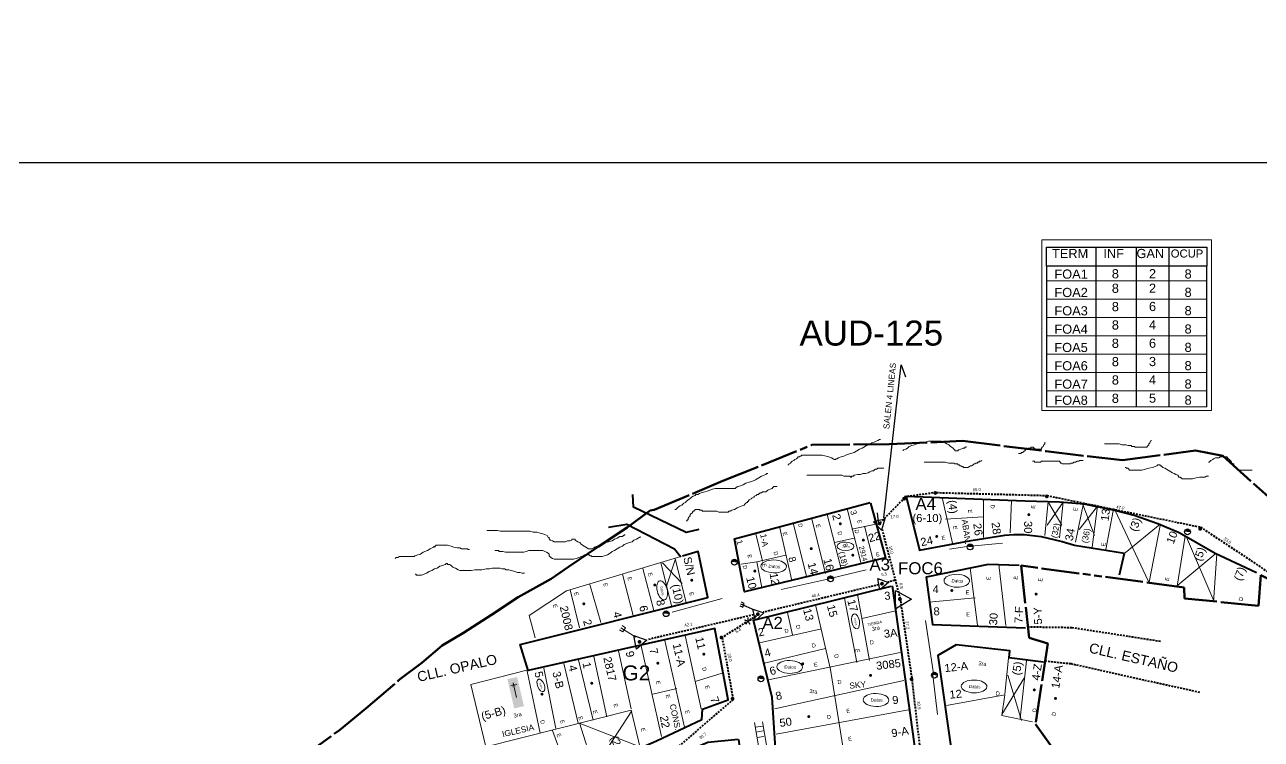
# Model space of a CAD drawing. Header units: millimetres. Extents: x -3867 to 635, y 1041 to 3666.
# Drawn here: x 107.8 to 434.3, y 1984.7 to 2173.4 of the extents above; entities that cross this region are included whole.
import ezdxf
from ezdxf.enums import TextEntityAlignment as Align

# ---------------------------------------------------------------- set-up
doc = ezdxf.new("R2010")
doc.units = ezdxf.units.MM
for name, pattern in [('TLSIGC_002', [0.8, 0.5, -0.3]), ('TLSIGC_004', [7, 4, -1, 1, -1]), ('TLSIGC_007', [28, 10, -1, 10, -1, 2, -1, 2, -1])]:
    doc.linetypes.add(name, pattern=pattern)
for name, color, linetype, lineweight in [('APUNTADOR EXISTENTE', 100, 'Continuous', 5), ('CABLE EXISTENTE AEREO SECUNDARIO', 82, 'TLSIGC_002', 40), ('CLASIFICACION TIPO COMERCIAL TERCERA', 5, 'Continuous', 9), ('CLASIFICACION TIPO RESIDENCIAL D', 5, 'Continuous', 9), ('CLASIFICACION TIPO RESIDENCIAL E', 156, 'Continuous', 9), ('CLIENTES EXISTENTES DE DATOS', 7, 'Continuous', 13), ('CLIENTES RESIDENCIALES E', 82, 'TLSIGC_004', 9), ('CONEXION A TIERRA  DE TERMINAL EXISTENTE', 82, 'Continuous', 30), ('CONEXION A TIERRA  DE TERMINAL PROYECTADA', 1, 'Continuous', 9), ('DETALLES DE EDIFICIOS', 160, 'Continuous', 5), ('DISTRITO', 42, 'TLSIGC_007', 60), ('LIMITES DE DISTRITOS COLINDANTES', 43, 'TLSIGC_007', 60), ('LINEAS DE ENERGIA DE BAJA TENSION', 102, 'TLSIGC_014', 20), ('LOTIFICACION 2003', 252, 'Continuous', 15), ('MARCO DE CONSTRUCCION', 7, 'Continuous', 5), ('MARCO Y LINEAS DE DATOS', 150, 'Continuous', 20), ('MEDIDAS ENTRE POSTES', 82, 'Continuous', 5), ('NOMBRE DE CALLES', 92, 'TLSIGC_017', 5), ('NUMEROS OFICIALES', 3, 'Continuous', 5), ('PLANIMETRIA 2004', 10, 'Continuous', 40), ('PLANIMETRIA 2004 NO DEFINIDA', 10, 'TLSIGC_002', 40), ('PLANO DE DETALLES', 253, 'Continuous', 30), ('POSTE DE ENERGIA ELECTRICA', 82, 'Continuous', 30), ('POSTES EXISTENTES SECUNDARIOS', 82, 'Continuous', 30), ('RETENIDAS CON ANCLA EXISTENTESSECUNDARIAS', 82, 'Continuous', 30), ('RIOS', 161, 'TLSIGC_004', 20), ('TEMPLOS O IGLESIAS', 22, 'Continuous', 15), ('TERMINAL EXISTENTE EN POSTE', 82, 'Continuous', 30)]:
    doc.layers.add(name, color=color, linetype=linetype, lineweight=lineweight)
doc.styles.get("Standard").update_dxf_attribs({"font": 'arial.ttf'})
doc.linetypes.add('TLSIGC_014', pattern='A,8,["\\\\\\",Standard,S=1,R=0,X=-1,Y=-0.5],1', length=9)
doc.linetypes.add('TLSIGC_017', pattern='A,0.5,["=",Standard,S=1.6,R=0,X=-0.2,Y=-0.8],0.5', length=1)

# ---------------------------------------------------------------- blocks, each defined once
blk = doc.blocks.new('G$C68750D7C')
at = {"layer": 'CLIENTES EXISTENTES DE DATOS'}
blk.add_ellipse((4.88, 2.45), major_axis=(4.88, 0.02), ratio=0.5027, dxfattribs=at)
at = {"layer": 'CLIENTES EXISTENTES DE DATOS', "insert": (2.85, 3.02), "char_height": 1.231, "width": 5.0142, "attachment_point": 1}
blk.add_mtext('Datos', dxfattribs=at)

msp = doc.modelspace()

# ---------------------------------------------------------------- hatches: boundary and pattern name
at = {"layer": 'CLIENTES RESIDENCIALES E'}
h = msp.add_hatch(color=256, dxfattribs=at)
edge = h.paths.add_edge_path()
edge.add_arc((372.92, 2044.03), 0.406, 0, 360)
h = msp.add_hatch(color=256, dxfattribs=at)
edge = h.paths.add_edge_path()
edge.add_arc((323.13, 2041.63), 0.406, 0, 360)
h = msp.add_hatch(color=256, dxfattribs=at)
edge = h.paths.add_edge_path()
edge.add_arc((329.22, 2037.31), 0.406, 0, 360)
h = msp.add_hatch(color=256, dxfattribs=at)
edge = h.paths.add_edge_path()
edge.add_arc((348.59, 2038.29), 0.406, 0, 360)
h = msp.add_hatch(color=256, dxfattribs=at)
edge = h.paths.add_edge_path()
edge.add_arc((315.45, 2035.07), 0.406, 0, 360)
h = msp.add_hatch(color=256, dxfattribs=at)
edge = h.paths.add_edge_path()
edge.add_arc((326.43, 2033.34), 0.406, 0, 360)
h = msp.add_hatch(color=256, dxfattribs=at)
edge = h.paths.add_edge_path()
edge.add_arc((300.56, 2029.14), 0.406, 0, 360)
h = msp.add_hatch(color=256, dxfattribs=at)
edge = h.paths.add_edge_path()
edge.add_arc((274.15, 2025.46), 0.406, 0, 360)
h = msp.add_hatch(color=256, dxfattribs=at)
edge = h.paths.add_edge_path()
edge.add_arc((283.91, 2026.74), 0.406, 0, 360)
h = msp.add_hatch(color=256, dxfattribs=at)
edge = h.paths.add_edge_path()
edge.add_arc((352.59, 2024.02), 0.406, 0, 360)
h = msp.add_hatch(color=256, dxfattribs=at)
edge = h.paths.add_edge_path()
edge.add_arc((374.84, 2023.06), 0.406, 0, 360)
h = msp.add_hatch(color=256, dxfattribs=at)
edge = h.paths.add_edge_path()
edge.add_arc((255.41, 2020.5), 0.406, 0, 360)
h = msp.add_hatch(color=256, dxfattribs=at)
edge = h.paths.add_edge_path()
edge.add_arc((274.95, 2004.81), 0.406, 0, 360)
h = msp.add_hatch(color=256, dxfattribs=at)
edge = h.paths.add_edge_path()
edge.add_arc((287.11, 2007.21), 0.406, 0, 360)
h = msp.add_hatch(color=256, dxfattribs=at)
edge = h.paths.add_edge_path()
edge.add_arc((313.21, 2004.65), 0.406, 0, 360)
h = msp.add_hatch(color=256, dxfattribs=at)
edge = h.paths.add_edge_path()
edge.add_arc((331.14, 2001.61), 0.406, 0, 360)
h = msp.add_hatch(color=256, dxfattribs=at)
edge = h.paths.add_edge_path()
edge.add_arc((257.5, 1999.53), 0.406, 0, 360)
h = msp.add_hatch(color=256, dxfattribs=at)
edge = h.paths.add_edge_path()
edge.add_arc((244.37, 1996.64), 0.406, 0, 360)
h = msp.add_hatch(color=256, dxfattribs=at)
edge = h.paths.add_edge_path()
edge.add_arc((374.36, 1997.76), 0.406, 0, 360)
h = msp.add_hatch(color=256, dxfattribs=at)
edge = h.paths.add_edge_path()
edge.add_arc((379.96, 1995.52), 0.406, 0, 360)
h = msp.add_hatch(color=256, dxfattribs=at)
edge = h.paths.add_edge_path()
edge.add_arc((314.81, 1990.72), 0.406, 0, 360)
at = {"layer": 'MARCO Y LINEAS DE DATOS', "linetype": 'Continuous', "lineweight": 9}
h = msp.add_hatch(color=256, dxfattribs=at)
h.dxf.hatch_style = 1
h.paths.add_polyline_path([(331.37, 1698.16), (331.37, 1690.92), (345.02, 1690.92), (345.02, 1698.16)])
h.paths.add_polyline_path([(344.35, 1691.58), (332.04, 1691.58), (332.04, 1697.5), (344.35, 1697.5)], flags=16)
h.paths.add_polyline_path([(333.05, 2173.39), (343.33, 2173.39), (343.33, 2171.53), (333.05, 2171.53)], flags=9)
h.paths.add_polyline_path([(333.28, 2171.75), (343.12, 2171.75), (343.12, 2169.55), (333.28, 2169.55)], flags=9)
h = msp.add_hatch(color=256, dxfattribs=at)
h.dxf.hatch_style = 1
h.paths.add_polyline_path([(331.37, 1647.42), (331.37, 1640.17), (345.02, 1640.17), (345.02, 1647.42)])
h.paths.add_polyline_path([(344.35, 1640.84), (332.04, 1640.84), (332.04, 1646.76), (344.35, 1646.76)], flags=16)
h.paths.add_polyline_path([(333.05, 2122.65), (343.33, 2122.65), (343.33, 2120.78), (333.05, 2120.78)], flags=9)
h.paths.add_polyline_path([(333.28, 2121), (343.12, 2121), (343.12, 2118.81), (333.28, 2118.81)], flags=9)
at = {"layer": 'POSTE DE ENERGIA ELECTRICA'}
for points in [[(414.06, 2039.56), (414.07, 2039.66), (414.11, 2039.76), (414.14, 2039.83), (414.19, 2039.91), (414.27, 2040.02), (414.33, 2040.08), (414.41, 2040.13), (414.49, 2040.18), (414.58, 2040.21), (414.65, 2040.24), (414.75, 2040.25), (414.85, 2040.26), (414.9, 2040.25), (415, 2040.24), (415.11, 2040.2), (415.22, 2040.14), (415.3, 2040.08), (415.37, 2040.02), (415.44, 2039.94), (415.48, 2039.87), (415.52, 2039.81), (415.56, 2039.7), (415.58, 2039.59), (415.58, 2039.5), (415.58, 2039.43)], [(356.63, 2035.57), (356.64, 2035.67), (356.67, 2035.76), (356.7, 2035.84), (356.75, 2035.92), (356.83, 2036.03), (356.89, 2036.09), (356.97, 2036.14), (357.06, 2036.19), (357.15, 2036.22), (357.22, 2036.25), (357.31, 2036.26), (357.41, 2036.27), (357.47, 2036.26), (357.57, 2036.24), (357.67, 2036.21), (357.78, 2036.15), (357.86, 2036.09), (357.94, 2036.03), (358, 2035.94), (358.04, 2035.88), (358.08, 2035.82), (358.12, 2035.71), (358.14, 2035.6), (358.15, 2035.51), (358.15, 2035.44)], [(294.4, 2031.56), (294.41, 2031.67), (294.44, 2031.76), (294.47, 2031.84), (294.52, 2031.92), (294.6, 2032.02), (294.66, 2032.08), (294.74, 2032.14), (294.83, 2032.19), (294.92, 2032.22), (294.99, 2032.24), (295.08, 2032.26), (295.18, 2032.26), (295.24, 2032.26), (295.34, 2032.24), (295.44, 2032.21), (295.56, 2032.15), (295.63, 2032.09), (295.71, 2032.02), (295.77, 2031.94), (295.81, 2031.88), (295.85, 2031.81), (295.89, 2031.7), (295.91, 2031.6), (295.92, 2031.51), (295.92, 2031.44)], [(319.81, 2027.16), (319.82, 2027.26), (319.85, 2027.35), (319.88, 2027.43), (319.93, 2027.51), (320.01, 2027.62), (320.08, 2027.68), (320.15, 2027.73), (320.24, 2027.78), (320.33, 2027.81), (320.4, 2027.84), (320.49, 2027.85), (320.59, 2027.86), (320.65, 2027.85), (320.75, 2027.83), (320.85, 2027.8), (320.97, 2027.74), (321.05, 2027.68), (321.12, 2027.62), (321.19, 2027.53), (321.23, 2027.47), (321.26, 2027.41), (321.3, 2027.3), (321.32, 2027.19), (321.33, 2027.1), (321.33, 2027.03)], [(276.38, 2017.94), (276.39, 2018.05), (276.42, 2018.14), (276.46, 2018.22), (276.5, 2018.3), (276.58, 2018.4), (276.65, 2018.46), (276.73, 2018.52), (276.81, 2018.57), (276.9, 2018.6), (276.97, 2018.63), (277.06, 2018.64), (277.16, 2018.64), (277.22, 2018.64), (277.32, 2018.62), (277.42, 2018.59), (277.54, 2018.53), (277.62, 2018.47), (277.69, 2018.4), (277.76, 2018.32), (277.8, 2018.26), (277.83, 2018.19), (277.87, 2018.08), (277.89, 2017.98), (277.9, 2017.89), (277.9, 2017.82)], [(347.22, 2001.73), (347.23, 2001.84), (347.27, 2001.93), (347.3, 2002.01), (347.35, 2002.09), (347.43, 2002.19), (347.49, 2002.25), (347.57, 2002.31), (347.65, 2002.36), (347.74, 2002.39), (347.81, 2002.42), (347.91, 2002.43), (348.01, 2002.43), (348.06, 2002.43), (348.16, 2002.41), (348.27, 2002.38), (348.38, 2002.32), (348.46, 2002.26), (348.53, 2002.19), (348.6, 2002.11), (348.64, 2002.05), (348.68, 2001.98), (348.71, 2001.87), (348.73, 2001.77), (348.74, 2001.68), (348.74, 2001.61)], [(301.41, 2000.74), (301.42, 2000.84), (301.45, 2000.94), (301.48, 2001.01), (301.53, 2001.1), (301.61, 2001.2), (301.67, 2001.26), (301.75, 2001.32), (301.84, 2001.36), (301.92, 2001.4), (302, 2001.42), (302.09, 2001.43), (302.19, 2001.44), (302.25, 2001.43), (302.35, 2001.42), (302.45, 2001.38), (302.56, 2001.33), (302.64, 2001.27), (302.72, 2001.2), (302.78, 2001.12), (302.82, 2001.05), (302.86, 2000.99), (302.9, 2000.88), (302.92, 2000.77), (302.93, 2000.68), (302.93, 2000.61)]]:
    msp.add_hatch(color=256, dxfattribs=at).paths.add_polyline_path(points)
at = {"layer": 'POSTES EXISTENTES SECUNDARIOS'}
h = msp.add_hatch(color=256, dxfattribs=at)
edge = h.paths.add_edge_path()
edge.add_arc((340, 2048.25), 0.504, 0, 360)
h = msp.add_hatch(color=256, dxfattribs=at)
edge = h.paths.add_edge_path()
edge.add_arc((348.22, 2049.76), 0.504, 0, 360)
h = msp.add_hatch(color=256, dxfattribs=at)
edge = h.paths.add_edge_path()
edge.add_arc((377.68, 2048.87), 0.504, 0, 360)
h = msp.add_hatch(color=256, dxfattribs=at)
edge = h.paths.add_edge_path()
edge.add_arc((333.5, 2041.7), 0.504, 0, 360)
h = msp.add_hatch(color=256, dxfattribs=at)
edge = h.paths.add_edge_path()
edge.add_arc((418.16, 2040.29), 0.504, 0, 360)
h = msp.add_hatch(color=256, dxfattribs=at)
edge = h.paths.add_edge_path()
edge.add_arc((334.14, 2025.81), 0.504, 0, 360)
h = msp.add_hatch(color=256, dxfattribs=at)
edge = h.paths.add_edge_path()
edge.add_arc((338.88, 2021.72), 0.504, 0, 360)
h = msp.add_hatch(color=256, dxfattribs=at)
edge = h.paths.add_edge_path()
edge.add_arc((301.36, 2017.75), 0.504, 0, 360)
h = msp.add_hatch(color=256, dxfattribs=at)
edge = h.paths.add_edge_path()
edge.add_arc((291.75, 2011.6), 0.504, 0, 360)
h = msp.add_hatch(color=256, dxfattribs=at)
edge = h.paths.add_edge_path()
edge.add_arc((270.11, 2010.44), 0.504, 0, 360)
h = msp.add_hatch(color=256, dxfattribs=at)
edge = h.paths.add_edge_path()
edge.add_arc((341.95, 2000.58), 0.504, 0, 360)
h = msp.add_hatch(color=256, dxfattribs=at)
edge = h.paths.add_edge_path()
edge.add_arc((294.7, 1995.46), 0.504, 0, 360)
at = {"layer": 'TEMPLOS O IGLESIAS'}
for color, points in [(256, [(235.23, 2000.58), (237.02, 1992.87), (239.59, 1993.47), (237.8, 2001.17), (235.23, 2000.58), (235.27, 2000.55), (237.05, 1992.91), (239.55, 1993.49), (237.77, 2001.14), (235.25, 2000.55)]), (30, [(236.79, 1999.63), (236.93, 1999.01), (237.68, 1999.19), (237.69, 1999.15), (236.94, 1998.97), (237.99, 1994.5), (237.94, 1994.49), (236.9, 1998.96), (236.15, 1998.79), (236.89, 1999), (236.75, 1999.62)]), (30, [(236.74, 1999.09), (236.73, 1999.06), (236.3, 1999.23), (236.33, 1999.27)]), (30, [(236.78, 1998.85), (236.82, 1998.83), (236.52, 1998.46), (236.48, 1998.49)]), (30, [(237.32, 1999.51), (237.36, 1999.49), (237.06, 1999.12), (237.02, 1999.15)]), (30, [(237.52, 1998.74), (237.51, 1998.71), (237.08, 1998.88), (237.11, 1998.92)])]:
    msp.add_hatch(color=color, dxfattribs=at).paths.add_polyline_path(points)

# ---------------------------------------------------------------- linework, layer by layer
at = {"linetype": 'Continuous', "lineweight": 30}
for points in [[(377.58, 2109.64), (377.58, 2114.69), (419.93, 2114.69), (419.93, 2109.64)], [(390.62, 2114.69), (390.62, 2072.51)], [(401.31, 2072.51), (401.31, 2114.69)], [(409.91, 2114.69), (409.91, 2072.51)], [(419.94, 2072.51), (419.94, 2109.64), (377.58, 2109.64), (377.58, 2072.51)]]:
    msp.add_lwpolyline(points, dxfattribs=at)
at = {"layer": 'CABLE EXISTENTE AEREO SECUNDARIO'}
for p, q in [((333.37, 2025.56), (302.76, 2018.26)), ((337.59, 2026.72), (335.67, 2026.2)), ((300.23, 2017.59), (272.28, 2011.04))]:
    msp.add_line(p, q, dxfattribs=at)
for points in [[(333.68, 2041.91), (339.56, 2047.91)], [(340.06, 2048.79), (347.86, 2049.88)], [(348.56, 2049.87), (377.65, 2049.1), (418.25, 2040.75), (435.84, 2029.07), (446.05, 2027.79), (463.7, 2033.3)], [(348.22, 1949.62), (345.02, 1975.36), (342.07, 2000.97), (339.01, 2021.84), (334.26, 2040.03)], [(291.78, 2011.53), (301.46, 2017.64)], [(291.93, 2011.61), (291.93, 2011.61), (294.82, 1995.23), (276.9, 1979.8)]]:
    msp.add_lwpolyline(points, dxfattribs=at)
at = {"layer": 'CONEXION A TIERRA  DE TERMINAL EXISTENTE'}
msp.add_line((296.79, 2020.48), (300.36, 2018.88), dxfattribs=at)
msp.add_lwpolyline([(296.57, 2020), (297.36, 2019.65), (297.79, 2020.62), (297.01, 2020.97)], dxfattribs=at)
at = {"layer": 'CONEXION A TIERRA  DE TERMINAL PROYECTADA'}
msp.add_line((265.16, 2014.18), (269.16, 2011.72), dxfattribs=at)
msp.add_lwpolyline([(264.83, 2013.65), (265.71, 2013.11), (266.38, 2014.19), (265.5, 2014.73)], dxfattribs=at)
at = {"layer": 'DISTRITO'}
for points in [[(180.6, 1979.68), (190.92, 1987.15), (197.86, 1992.86), (206.77, 2000.48), (212.6, 2004.92), (217.98, 2009.52), (223.61, 2012.8), (231.06, 2017.59), (238.07, 2022.28), (246.78, 2027.12), (251.35, 2030.3), (259.28, 2035.6), (266.86, 2040.68), (272.89, 2045.15), (273.97, 2045.28), (292.14, 2052.93), (315.64, 2062.44), (336.05, 2062.63), (355.39, 2063.49), (377.43, 2060.79), (397.66, 2058.38), (416.94, 2061), (424.11, 2059.6), (437.76, 2047.32)], [(519.05, 2014.12), (456.94, 2017.73), (455.92, 2027.95), (440.08, 2025.07), (434.17, 2028.07), (433.55, 2019.95), (414.06, 2021.94), (413.96, 2024.8), (370.91, 2030.57), (372.98, 2011.53), (377.9, 2010.05), (374.71, 1988.75), (407.72, 1942.51)]]:
    msp.add_lwpolyline(points, dxfattribs=at)
at = {"layer": 'LINEAS DE ENERGIA DE BAJA TENSION'}
for p, q in [((357.2, 2035.7), (351.99, 2034.89)), ((357.59, 2035.7), (365.99, 2036.5)), ((320.77, 2027.29), (329.98, 2029.49)), ((320.17, 2027.09), (307.56, 2024.29)), ((278.77, 2018.29), (291.92, 2021.89)), ((347.78, 2002.08), (345.59, 2016.08)), ((347.59, 2001.67), (348.79, 1991.27))]:
    msp.add_line(p, q, dxfattribs=at)
at = {"layer": 'LOTIFICACION 2003'}
for p, q in [((350.05, 2048.59), (352.72, 2036.55)), ((360.96, 2038.02), (360.92, 2048.02)), ((368.3, 2047.77), (367.98, 2039.24)), ((377.12, 2038.49), (377.99, 2047.55)), ((381.99, 2047.41), (381.03, 2037.89)), ((323.24, 2030.1), (319.71, 2044.11)), ((324.91, 2045.57), (328.62, 2031.01)), ((377.8, 2041.29), (382, 2047.3)), ((378.2, 2047.1), (381.6, 2041.29)), ((385.25, 2036.78), (387.38, 2047.03)), ((386.2, 2040.09), (390.81, 2045.9)), ((387.2, 2046.69), (390.22, 2038.5)), ((391.08, 2046.33), (389.63, 2035.43)), ((393.27, 2034.85), (395.23, 2045.03)), ((404.55, 2026.38), (395.66, 2045.34)), ((310.31, 2026.64), (307.09, 2040.88)), ((310.65, 2041.8), (314.21, 2027.8)), ((319.25, 2028.48), (315.56, 2043.18)), ((326.16, 2040.22), (332.51, 2041.56)), ((329.51, 2041), (331.83, 2032.03)), ((360.9, 2043.5), (350.94, 2042.86)), ((398.37, 2033.94), (407.62, 2041.49)), ((404.7, 2026.23), (407.67, 2041.63)), ((302.58, 2031.72), (300.75, 2039.33)), ((326.78, 2037.84), (321.59, 2036.71)), ((412.09, 2025.14), (414.16, 2038.4)), ((421.81, 2021.29), (414.56, 2038.1)), ((278.56, 2019.93), (275.7, 2031.39)), ((276.15, 2031.29), (281.35, 2025.88)), ((277.14, 2024.89), (279.55, 2032.09)), ((282.43, 2020.82), (279.49, 2032.37)), ((308.79, 2033.32), (301.08, 2031.62)), ((412.26, 2025.46), (422.27, 2033.79)), ((421.69, 2020.94), (422.57, 2033.68)), ((268.41, 2017.39), (265.58, 2028.32)), ((271.01, 2029.84), (273.86, 2018.75)), ((359.39, 2014.85), (357.47, 2029.91)), ((365, 2030.88), (366.81, 2014.73)), ((257.03, 2025.58), (259.88, 2015.59)), ((254.28, 2014.14), (251.84, 2024.22)), ((324.21, 2022.01), (327.48, 2005.01)), ((330.82, 2005.51), (327.66, 2022.98)), ((346.48, 2020.94), (358.72, 2022.09)), ((310.49, 2012.35), (309.09, 2018.52)), ((286.36, 1992.79), (282.2, 2012.12)), ((301.78, 2010.18), (318.21, 2013.89)), ((270.45, 2009.72), (275.96, 1985.44)), ((281.99, 1987.94), (276.72, 2011.14)), ((319.21, 2008.66), (303.15, 2004.8)), ((257.87, 1989.8), (254, 2005.68)), ((258.04, 2006.59), (261.44, 1990.65)), ((267.88, 1992.81), (264.55, 2008.05)), ((338.91, 2007.6), (304.21, 2000.46)), ((366.61, 1996.62), (367.55, 2006.13)), ((372.34, 2005.41), (370.67, 1990.33)), ((243.87, 1986.38), (240.48, 2002.73)), ((248.06, 1987.55), (244.88, 2003.51)), ((250.11, 2004.73), (253.92, 1988.95)), ((291.97, 2002.22), (284.77, 1999.97)), ((371, 1989.67), (367.4, 2001.67)), ((305.78, 1992.74), (339.91, 2000.21)), ((365.8, 1991.27), (371.8, 2001.07)), ((273.6, 1996.63), (279.96, 1998.15)), ((268.06, 1992.27), (258.45, 1977.41)), ((341.18, 1992.47), (306.24, 1986.08)), ((254.25, 1989.07), (258.06, 1977.14)), ((254.48, 1988.93), (270.49, 1982.66)), ((301.64, 1982.46), (300.52, 1989.19)), ((247.18, 1987.01), (251.66, 1974.59)), ((300.68, 1987.91), (302.76, 1988.22)), ((300.84, 1986.63), (302.76, 1986.94)), ((301.16, 1985.19), (302.92, 1985.5))]:
    msp.add_line(p, q, dxfattribs=at)
for points in [[(281.04, 2033.03), (250.81, 2023.89), (240.99, 2017.44), (242.55, 2011.48)], [(296.92, 2031), (301.08, 2031.62), (302.39, 2024.8)], [(316.68, 2019.9), (320.59, 2003.12), (323.87, 1982.32), (321.98, 1981.82), (323.99, 1969.62)], [(328.83, 2016.62), (337.76, 2018.64)], [(240.33, 2002.97), (225.55, 1999.19), (229.57, 1982.7), (267.95, 1992.42), (270.27, 1982.51)], [(373.88, 1989.38), (365.8, 1990.97), (366.61, 1996.47), (351.19, 1993.69)], [(305.96, 1983.1), (303.72, 1982.63), (302.59, 1989.35)]]:
    msp.add_lwpolyline(points, dxfattribs=at)
at = {"layer": 'MARCO DE CONSTRUCCION', "color": 7, "linetype": 'Continuous', "lineweight": 5}
for p, q in [((377.57, 2105.81), (419.94, 2105.81)), ((377.57, 2100.97), (419.94, 2100.97)), ((377.57, 2096.13), (419.94, 2096.13)), ((377.57, 2091.29), (419.94, 2091.29)), ((377.57, 2086.45), (419.94, 2086.45)), ((377.57, 2081.61), (419.94, 2081.61)), ((377.57, 2076.76), (419.94, 2076.76)), ((376.37, 2071.57), (421.12, 2071.57)), ((377.58, 2072.51), (419.94, 2072.51))]:
    msp.add_line(p, q, dxfattribs=at)
at = {"layer": 'MARCO DE CONSTRUCCION', "color": 7, "linetype": 'Continuous', "lineweight": 30}
msp.add_lwpolyline([(-168.34, 1874.48), (-189.9, 1874.48), (-189.9, 1612.02), (-168.34, 1612.02), (-168.34, 1874.48), (-168.34, 1612.02), (631.59, 1612.02), (631.59, 2136.95), (-179.12, 2136.95), (-179.12, 1874.48)], dxfattribs=at)
at = {"layer": 'MARCO DE CONSTRUCCION', "color": 7, "linetype": 'Continuous', "lineweight": 5}
for points in [[(376.37, 2071.57), (376.36, 2116.62)], [(376.36, 2116.62), (421.15, 2116.62)], [(421.12, 2071.57), (421.15, 2116.62)]]:
    msp.add_lwpolyline(points, dxfattribs=at)
at = {"layer": 'PLANIMETRIA 2004'}
msp.add_line((398.13, 2033.77), (396.81, 2028.02), dxfattribs=at)
for points in [[(285.79, 2040.09), (282.42, 2039.29), (268.51, 2046.01), (268.34, 2049.38)], [(433.01, 2028.67), (422.09, 2033.82), (412.61, 2039.21), (407, 2041.58), (400.76, 2043.81), (395.24, 2045.25), (387.57, 2046.81), (381.04, 2047.36), (371.94, 2047.63), (360.57, 2048.07), (340.57, 2048.82), (344.04, 2034.7), (357.69, 2037.21), (366.54, 2038.58), (368.92, 2038.76), (371.69, 2038.79), (376.15, 2038.25), (381.7, 2036.96), (384.98, 2035.99), (398.21, 2033.87)], [(331.08, 2047.09), (335.03, 2032.66), (297.87, 2023.64), (295.21, 2037.69), (331.01, 2047.24)], [(261.94, 2040.73), (266.74, 2041.54), (279.38, 2034.97), (280.99, 2032.89)], [(218.55, 1946.88), (222.2, 1952.28), (225.61, 1956.76), (229.61, 1962.08), (233.9, 1966.36), (239.45, 1970.3), (255.26, 1975.85), (274.61, 1984.3), (286.6, 1989.92), (286.77, 1992.72), (293.53, 1995.15), (289.97, 2013.96), (240.72, 2002.9), (238.63, 2009.76), (288.14, 2022.18), (285.6, 2034.34), (281.47, 2033.05)], [(370.38, 2030.6), (362.2, 2030.88), (345.85, 2027.53), (347.44, 2015.02), (372.01, 2014.18)], [(336.84, 2025.27), (344.47, 1970.23), (326.58, 1969.07), (306.81, 1970.23), (305.14, 1995.73), (300.21, 2016.15), (336.61, 2025.15)], [(376.75, 2005.12), (367.74, 2006.2), (367.92, 2008.1), (353.7, 2009.64), (348.86, 2006.88), (356.46, 1953.72), (358.28, 1950.22), (407.54, 1942.73)], [(296.27, 1984.71), (299.31, 1960.48), (229.27, 1945.79), (234.29, 1958.35), (238.83, 1962.35), (263.94, 1973.56), (288.14, 1983.94), (296.17, 1984.79)]]:
    msp.add_lwpolyline(points, dxfattribs=at)
at = {"layer": 'PLANIMETRIA 2004 NO DEFINIDA'}
for points in [[(372.56, 2014.43), (384.26, 2014.26), (407.9, 2010.6)], [(418.09, 1997.06), (384.08, 2004.61), (377.2, 2005.34)]]:
    msp.add_lwpolyline(points, dxfattribs=at)
at = {"layer": 'PLANO DE DETALLES'}
msp.add_lwpolyline([(334.61, 2043.17), (339.22, 2083.57), (340.38, 2080.4)], dxfattribs=at)
at = {"layer": 'POSTE DE ENERGIA ELECTRICA'}
for centre in [(414.82, 2039.49), (357.39, 2035.5), (295.16, 2031.5), (320.57, 2027.09), (277.14, 2017.88), (347.98, 2001.67), (302.17, 2000.68)]:
    msp.add_circle(centre, 0.764, dxfattribs=at)
at = {"layer": 'RETENIDAS CON ANCLA EXISTENTESSECUNDARIAS'}
msp.add_line((332.91, 2044.52), (333.13, 2041.99), dxfattribs=at)
at = {"layer": 'RIOS'}
for points in [[(309.26, 2057.2), (309.5, 2057.2), (309.5, 2057.42), (309.96, 2057.66), (310.19, 2057.89), (310.42, 2058.12), (310.88, 2058.35), (311.12, 2058.58), (311.57, 2058.81), (311.8, 2059.05), (312.03, 2059.27), (312.26, 2059.27), (312.5, 2059.5), (312.73, 2059.5), (312.95, 2059.74), (313.19, 2059.74), (313.42, 2059.74), (313.66, 2059.74), (314.34, 2059.74), (315.04, 2059.74), (315.73, 2059.74), (316.42, 2059.74), (317.58, 2059.74), (318.27, 2059.74), (319.42, 2059.5), (320.11, 2059.27), (320.81, 2059.05), (321.27, 2058.81), (321.51, 2058.58), (321.73, 2058.58), (321.96, 2058.58), (321.96, 2058.81), (322.2, 2058.81), (322.65, 2059.05), (323.34, 2059.27), (324.05, 2059.5), (324.97, 2059.96), (325.89, 2060.19), (326.81, 2060.43), (327.51, 2060.89), (328.2, 2061.35), (328.89, 2061.58), (329.36, 2061.82), (330.05, 2062.29), (330.74, 2062.51), (331.43, 2062.97), (332.12, 2063.2), (332.59, 2063.43), (333.04, 2063.66), (333.5, 2063.89), (333.74, 2063.89)], [(392.86, 2062.73), (393.09, 2062.73), (393.3, 2062.73), (393.54, 2062.73), (393.78, 2062.73), (393.78, 2062.73), (393.78, 2062.73), (393.78, 2062.73), (393.78, 2062.73), (394.01, 2062.73), (394.24, 2062.73), (394.46, 2062.73), (394.7, 2062.73), (395.15, 2062.73), (395.62, 2062.73), (396.08, 2062.73), (396.77, 2062.73), (397.48, 2062.51), (398.17, 2062.51), (398.61, 2062.51), (399.09, 2062.29), (399.54, 2062.29), (399.78, 2062.29), (400.02, 2062.29), (400.02, 2062.04), (400.23, 2062.04), (400.46, 2062.04), (400.7, 2062.04), (400.94, 2062.04), (400.94, 2061.82), (401.15, 2061.82), (401.4, 2061.82), (401.63, 2061.82), (401.87, 2061.82), (402.31, 2061.82), (402.56, 2061.82), (402.77, 2061.82), (403.25, 2061.82), (403.69, 2061.82), (403.93, 2061.82), (404.17, 2061.82), (404.17, 2062.04), (404.4, 2062.29), (404.62, 2062.51), (404.62, 2062.73), (404.85, 2062.97), (405.08, 2063.43), (405.33, 2063.66)], [(339.75, 2060.89), (339.75, 2061.12), (339.97, 2061.12), (340.44, 2061.35), (340.91, 2061.58), (341.36, 2062.04), (342.05, 2062.29), (342.74, 2062.51), (343.43, 2062.73), (344.36, 2062.97), (345.05, 2062.97), (345.52, 2063.2), (346.44, 2063.43), (347.36, 2063.43), (347.82, 2063.43), (348.75, 2063.43), (349.21, 2063.43), (349.9, 2063.43), (350.36, 2063.2), (350.83, 2062.97), (351.29, 2062.73), (351.75, 2062.51), (351.98, 2062.29), (352.21, 2062.04), (352.91, 2061.58), (353.13, 2061.35), (353.37, 2061.12), (353.37, 2060.89), (353.6, 2060.89), (353.82, 2060.89), (354.06, 2060.89), (354.29, 2060.89), (354.29, 2061.12), (354.53, 2061.12), (354.98, 2061.35), (355.45, 2061.58), (355.91, 2061.58), (356.14, 2061.82), (356.36, 2061.82), (356.36, 2062.04)], [(370.22, 2060.19), (370.45, 2060.19), (370.68, 2060.19), (370.92, 2060.19), (370.92, 2060.43), (371.14, 2060.43), (371.38, 2060.43), (371.38, 2060.66), (371.84, 2060.89), (372.07, 2061.12), (372.53, 2061.35), (372.77, 2061.35), (372.77, 2061.58), (372.99, 2061.58), (373.22, 2061.58), (373.46, 2061.58), (373.46, 2061.82), (373.68, 2061.82), (373.91, 2061.82), (374.15, 2061.82), (374.15, 2061.58), (374.38, 2061.58), (374.6, 2061.35), (374.84, 2061.35), (375.07, 2061.35), (375.31, 2061.35), (375.53, 2061.35), (375.76, 2061.35), (376, 2061.35), (376.23, 2061.35), (376.23, 2061.58), (376.45, 2061.82), (376.69, 2062.04), (376.92, 2062.51), (377.15, 2062.73), (377.15, 2062.97), (377.15, 2063.2)], [(345.28, 2057.89), (345.52, 2057.89), (346.21, 2057.89), (346.9, 2057.89), (347.82, 2057.89), (348.75, 2057.89), (349.9, 2057.89), (350.83, 2057.89), (351.75, 2057.66), (352.44, 2057.66), (352.91, 2057.66), (353.13, 2057.66), (353.37, 2057.42), (353.6, 2057.42), (353.82, 2057.42), (354.06, 2057.42), (354.29, 2057.2), (354.53, 2057.2), (354.75, 2056.96), (354.98, 2056.96), (355.22, 2056.73), (355.45, 2056.73), (355.67, 2056.51), (355.91, 2056.51), (356.14, 2056.51), (356.36, 2056.51), (356.83, 2056.51), (357.29, 2056.73), (357.52, 2056.96), (357.74, 2056.96), (358.21, 2057.2), (358.45, 2057.42), (358.68, 2057.42), (358.91, 2057.66), (359.14, 2057.66), (359.37, 2057.66), (359.37, 2057.89), (359.6, 2057.89), (359.83, 2057.89), (359.83, 2058.12), (360.07, 2058.12), (360.28, 2058.12), (360.53, 2058.35)], [(373.91, 2058.12), (374.15, 2058.12), (374.15, 2058.12), (374.15, 2058.12), (374.15, 2058.12), (374.15, 2058.12), (374.38, 2058.12), (374.38, 2057.89), (374.84, 2057.89), (375.07, 2057.89), (375.31, 2057.89), (375.53, 2057.89), (375.76, 2057.89), (376, 2057.89), (376.23, 2058.12), (376.45, 2058.12), (376.69, 2058.12), (376.92, 2058.12), (377.15, 2058.12), (377.38, 2058.12), (377.61, 2058.12), (377.84, 2058.12), (378.07, 2058.12), (378.3, 2058.12), (378.77, 2058.12), (379.23, 2058.12), (379.92, 2058.12), (380.38, 2058.12), (380.62, 2058.12), (380.84, 2058.12), (381.07, 2058.12), (381.07, 2057.89), (381.31, 2057.89), (381.31, 2057.66), (381.53, 2057.66), (381.77, 2057.42), (381.99, 2057.42), (382.23, 2057.42), (382.46, 2057.42), (382.69, 2057.42), (382.92, 2057.42), (383.16, 2057.42), (383.61, 2057.42), (383.85, 2057.42), (384.08, 2057.66), (384.53, 2057.66), (384.77, 2057.89), (385.23, 2057.89), (385.69, 2058.12), (385.93, 2058.12), (386.15, 2058.12), (386.38, 2058.35), (386.61, 2058.35), (386.85, 2058.35), (387.09, 2058.35), (387.3, 2058.35)], [(398.39, 2056.51), (398.61, 2056.51), (398.61, 2056.27), (398.85, 2056.27), (399.09, 2056.27), (399.32, 2056.04), (399.54, 2055.81), (400.02, 2055.81), (400.23, 2055.81), (400.7, 2055.81), (401.15, 2055.81), (401.87, 2055.81), (402.77, 2055.81), (403.69, 2056.04), (404.62, 2056.27), (405.54, 2056.51), (406.25, 2056.73), (406.71, 2056.96), (406.94, 2057.2), (407.17, 2057.2), (407.39, 2057.2), (407.63, 2057.2), (407.63, 2056.96), (407.86, 2056.96), (408.31, 2056.51), (408.79, 2056.27), (409.25, 2056.04), (409.72, 2055.81), (410.41, 2055.35), (410.85, 2055.12), (411.33, 2054.89), (411.78, 2054.66), (412.25, 2054.42), (412.47, 2054.19), (412.47, 2053.97), (412.7, 2053.97), (412.94, 2053.97), (412.94, 2053.73), (413.18, 2053.73), (413.39, 2053.5), (413.64, 2053.5), (413.87, 2053.5), (414.08, 2053.5), (414.33, 2053.5), (414.56, 2053.5), (415.24, 2053.5), (416.17, 2053.5), (417.09, 2053.73), (418.01, 2053.97), (418.95, 2053.97), (419.4, 2053.97), (419.87, 2054.19), (420.32, 2054.19)], [(420.32, 2057.89), (420.55, 2057.89), (420.8, 2058.12), (421.02, 2058.35), (421.49, 2058.58), (421.72, 2058.81), (422.17, 2059.05), (422.65, 2059.05), (423.09, 2059.05), (423.57, 2059.27), (424.02, 2059.27), (424.71, 2059.27), (425.17, 2059.27), (425.4, 2059.05), (425.63, 2058.81), (425.88, 2058.58), (426.11, 2058.35), (426.32, 2058.12), (426.56, 2057.66), (427.03, 2057.42), (427.03, 2056.96), (427.25, 2056.73), (427.48, 2056.51), (427.48, 2056.27), (427.72, 2056.27), (427.72, 2056.04), (427.96, 2056.04), (428.18, 2056.04), (428.18, 2055.81), (428.41, 2055.81), (428.65, 2055.81), (428.87, 2055.81), (429.09, 2055.81), (429.34, 2055.81), (429.56, 2055.81), (429.79, 2055.81), (430.02, 2055.81), (430.25, 2055.81), (430.5, 2055.81), (430.71, 2055.81), (430.95, 2055.81), (431.19, 2055.81), (431.42, 2055.81), (431.63, 2055.81), (431.87, 2055.81)], [(279.48, 2045.43), (279.71, 2045.43), (279.94, 2045.65), (280.17, 2045.88), (280.39, 2046.12), (280.86, 2046.34), (281.33, 2046.57), (281.78, 2047.04), (282.25, 2047.26), (282.47, 2047.5), (282.93, 2047.96), (283.4, 2048.19), (283.87, 2048.66), (284.32, 2048.88), (284.79, 2049.11), (285.01, 2049.35), (285.48, 2049.35), (285.95, 2049.58), (286.41, 2049.8), (287.33, 2050.04), (288.02, 2050.26), (288.71, 2050.5), (289.41, 2050.73), (290.09, 2050.96), (290.56, 2050.96), (291.03, 2050.96), (291.48, 2050.96), (291.72, 2050.96), (291.95, 2050.96), (292.17, 2050.96), (292.64, 2050.96), (292.87, 2050.96), (293.33, 2050.96), (293.79, 2050.96), (294.02, 2050.96), (294.49, 2050.96), (294.71, 2050.96), (294.95, 2050.96), (295.18, 2050.96), (295.41, 2050.96), (295.64, 2051.19), (296.1, 2051.43), (296.8, 2051.65), (297.49, 2051.89), (298.18, 2052.34), (299.1, 2052.59), (299.8, 2052.8), (300.72, 2053.27), (301.64, 2053.73), (302.34, 2054.19), (303.03, 2054.42), (303.49, 2054.66), (303.72, 2054.89), (303.96, 2054.89)], [(314.34, 2054.42), (314.58, 2054.42), (314.8, 2054.42), (315.04, 2054.42), (315.49, 2054.42), (316.19, 2054.42), (316.89, 2054.42), (317.81, 2054.42), (318.73, 2054.42), (319.42, 2054.42), (320.35, 2054.42), (321.04, 2054.42), (321.73, 2054.42), (322.43, 2054.42), (322.65, 2054.42), (322.89, 2054.42), (323.12, 2054.42), (323.34, 2054.42), (323.58, 2054.42), (324.05, 2054.19), (324.5, 2054.19), (324.97, 2054.19), (325.19, 2054.19), (325.43, 2054.19), (325.66, 2054.19), (325.89, 2053.97), (326.12, 2053.97), (326.12, 2054.19), (326.58, 2054.19), (326.81, 2054.42), (327.73, 2054.66), (328.43, 2054.66), (329.12, 2054.89), (329.81, 2054.89), (330.5, 2055.12), (330.97, 2055.35), (331.43, 2055.58), (331.9, 2055.58), (332.12, 2055.81), (332.35, 2056.04), (332.59, 2056.04), (332.82, 2056.04), (333.04, 2056.27), (333.28, 2056.27), (333.5, 2056.27), (333.74, 2056.27), (333.97, 2056.27), (334.2, 2056.27), (334.44, 2056.27), (334.66, 2056.27)], [(282.47, 2042.42), (282.72, 2042.42), (282.72, 2042.65), (282.93, 2042.65), (282.93, 2042.88), (282.93, 2043.11), (283.18, 2043.34), (283.4, 2043.58), (283.4, 2043.8), (283.63, 2044.27), (284.1, 2044.49), (284.1, 2044.72), (284.32, 2044.96), (284.56, 2044.96), (284.56, 2045.19), (284.79, 2045.19), (284.79, 2045.43), (285.01, 2045.43), (285.26, 2045.43), (285.48, 2045.43), (285.71, 2045.43), (285.95, 2045.43), (285.95, 2045.19), (286.17, 2045.19), (286.41, 2045.19), (286.64, 2045.19), (286.64, 2044.96), (286.86, 2044.96), (287.33, 2044.96), (287.79, 2044.96), (288.25, 2044.96), (288.71, 2044.96), (289.18, 2044.96), (289.87, 2044.96), (290.56, 2044.96), (290.56, 2044.96), (290.56, 2044.96), (290.56, 2044.96), (290.56, 2044.96), (291.03, 2044.72), (291.72, 2044.72), (292.17, 2044.72), (292.42, 2044.72), (292.64, 2044.72), (292.87, 2044.72), (293.1, 2044.72), (293.33, 2044.72), (293.57, 2044.72), (293.57, 2044.96), (294.02, 2044.96), (294.49, 2045.19), (295.18, 2045.43), (295.87, 2045.88), (296.56, 2046.12), (297.25, 2046.34), (297.72, 2046.57), (297.95, 2046.81), (298.18, 2047.04), (298.41, 2047.26), (298.64, 2047.26), (298.64, 2047.5), (298.88, 2047.5), (298.88, 2047.73), (299.1, 2047.96), (299.57, 2048.19), (299.8, 2048.42), (300.26, 2048.66), (300.49, 2048.88), (300.95, 2049.11), (301.18, 2049.35), (301.42, 2049.35), (301.64, 2049.35), (301.64, 2049.58), (301.87, 2049.58), (301.87, 2049.8), (302.1, 2049.8), (302.34, 2049.8), (302.56, 2050.04), (302.8, 2050.04), (303.03, 2050.04), (303.27, 2050.04), (303.49, 2050.04), (303.96, 2050.5), (304.64, 2050.73), (305.1, 2050.96), (305.34, 2051.19), (305.57, 2051.43), (305.8, 2051.43), (306.03, 2051.43), (306.26, 2051.43), (306.49, 2051.43)], [(266.32, 2038.72), (266.08, 2038.72), (266.08, 2038.49), (265.85, 2038.49), (265.62, 2038.27), (264.93, 2038.27), (264.24, 2037.8), (263.54, 2037.56), (262.85, 2037.11), (261.93, 2036.87), (261.24, 2036.65), (260.31, 2036.18), (259.62, 2035.95), (258.93, 2035.72), (258.23, 2035.49), (258.01, 2035.26), (257.54, 2035.03), (257.31, 2035.03), (257.08, 2035.03), (256.62, 2035.03), (255.93, 2035.49), (255.47, 2035.72), (254.77, 2036.18), (254.31, 2036.65), (253.85, 2036.87), (253.39, 2037.11), (253.15, 2037.34), (253.15, 2037.56), (252.93, 2037.56), (252.7, 2037.56), (252.46, 2037.56), (252.23, 2037.56), (252.23, 2037.34), (251.77, 2037.11), (251.08, 2037.11), (250.61, 2036.87), (249.69, 2036.87), (249, 2036.87), (248.31, 2036.87), (247.62, 2036.87), (247.15, 2037.11), (246.69, 2037.34), (246.46, 2037.34), (246.46, 2037.56), (246.23, 2037.56), (246.23, 2038.03), (246, 2038.03), (245.77, 2038.49), (245.3, 2038.72), (244.61, 2038.96), (243.92, 2039.19), (243, 2039.41), (242.07, 2039.41), (241.15, 2039.65), (240.22, 2039.65), (239.53, 2039.65), (238.84, 2039.65), (238.37, 2039.65), (237.68, 2039.65), (237.23, 2039.65), (236.77, 2039.65), (236.3, 2039.65), (235.6, 2039.65), (234.91, 2039.65), (234.23, 2039.65), (233.3, 2039.65), (232.61, 2039.88), (231.68, 2039.88), (230.76, 2039.88), (229.83, 2039.88)], [(270.25, 2038.27), (270.25, 2038.03), (270.01, 2038.03), (269.78, 2037.8), (269.32, 2037.56), (268.62, 2037.34), (268.16, 2036.87), (267.47, 2036.65), (266.78, 2036.42), (266.08, 2036.18), (265.62, 2035.72), (264.93, 2035.49), (264.24, 2035.03), (263.54, 2034.57), (262.85, 2034.33), (262.39, 2033.88), (261.69, 2033.42), (260.77, 2033.18), (260.31, 2032.95), (259.62, 2032.95), (259.16, 2032.95), (258.69, 2032.95), (258.47, 2032.95), (258.23, 2032.95), (258.01, 2032.95), (257.54, 2032.95), (257.31, 2033.18), (257.08, 2033.18), (256.85, 2033.42), (256.62, 2033.42), (256.39, 2033.42), (256.15, 2033.42), (255.69, 2033.42), (255.23, 2033.18), (254.77, 2032.95), (254.08, 2032.72), (253.39, 2032.49), (252.7, 2032.26), (251.54, 2032.26), (250.61, 2032.26), (249.69, 2032.26), (249, 2032.26), (248.07, 2032.26), (247.62, 2032.26), (247.15, 2032.49), (246.69, 2032.72), (246.46, 2032.95), (246.23, 2033.18), (246.23, 2033.64), (246, 2033.88), (245.54, 2034.1), (245.08, 2034.33), (244.61, 2034.57), (243.92, 2034.57), (243.23, 2034.57), (242.53, 2034.57), (241.84, 2034.57), (240.91, 2034.57), (240.22, 2034.33), (239.53, 2034.1), (238.61, 2034.1), (237.92, 2034.1), (236.99, 2034.1), (236.07, 2034.1), (235.38, 2034.1), (234.69, 2034.1), (233.99, 2034.33), (233.53, 2034.33), (233.06, 2034.33), (232.84, 2034.57), (232.61, 2034.57), (232.15, 2034.57), (231.9, 2034.57)], [(225.21, 2034.8), (224.99, 2034.8), (224.74, 2034.8), (224.74, 2035.03), (224.52, 2035.03), (224.29, 2035.03), (224.06, 2035.03), (223.6, 2035.03), (223.14, 2035.03), (222.67, 2035.26), (221.98, 2035.26), (221.06, 2035.49), (220.37, 2035.72), (219.44, 2035.95), (218.52, 2035.95), (217.83, 2035.95), (217.14, 2035.95), (216.9, 2035.95), (216.45, 2035.95), (215.98, 2035.49), (215.98, 2035.72), (215.75, 2035.49), (214.82, 2035.03), (214.13, 2034.57), (212.98, 2034.1), (212.28, 2033.64), (211.59, 2033.42), (210.9, 2033.18), (210.67, 2033.18), (210.67, 2032.95), (210.43, 2032.95), (210.2, 2032.95), (209.98, 2032.95), (209.74, 2032.95), (209.52, 2032.95), (208.82, 2032.95), (208.13, 2032.95), (207.44, 2032.95), (206.75, 2032.95), (206.28, 2032.72), (205.82, 2032.72), (205.59, 2032.49)], [(239.77, 2028.56), (239.53, 2028.56), (239.07, 2028.56), (238.61, 2028.8), (237.92, 2028.8), (237.23, 2029.02), (236.3, 2029.26), (235.6, 2029.49), (234.91, 2029.49), (234.44, 2029.71), (233.76, 2029.71), (233.3, 2029.95), (232.84, 2029.95), (232.61, 2029.95), (232.37, 2029.95), (232.15, 2029.95), (231.9, 2029.95), (231.68, 2029.95), (231.22, 2029.95), (230.52, 2029.71), (229.61, 2029.71), (228.45, 2029.49), (227.53, 2029.49), (226.6, 2029.49), (225.68, 2029.26), (224.99, 2029.26), (224.29, 2029.26), (223.83, 2029.26), (223.6, 2029.26), (223.37, 2029.26), (223.14, 2029.26), (222.91, 2029.26), (222.67, 2029.26), (222.22, 2029.49), (221.52, 2029.95), (220.82, 2030.18), (220.37, 2030.64), (219.91, 2030.88), (219.44, 2030.88), (219.44, 2031.1), (219.21, 2031.1), (218.99, 2031.1), (218.99, 2030.88), (218.75, 2030.88), (218.06, 2030.64), (217.36, 2030.41), (216.67, 2029.95), (215.98, 2029.71), (215.29, 2029.26), (214.6, 2029.02), (213.9, 2028.56), (213.21, 2028.34), (212.53, 2028.1), (211.83, 2028.1), (211.59, 2028.1), (211.13, 2028.1), (211.13, 2028.34), (210.9, 2028.34)]]:
    msp.add_lwpolyline(points, dxfattribs=at)
at = {"layer": 'TEMPLOS O IGLESIAS', "color": 30}
for p, q in [((237.69, 1999.17), (236.15, 1998.81)), ((236.77, 1999.63), (237.67, 1995.78))]:
    msp.add_line(p, q, dxfattribs=at)
at = {"layer": 'TERMINAL EXISTENTE EN POSTE'}
for points in [[(334.9, 2042.9), (334.05, 2039.98), (331.94, 2042.17), (333.42, 2042.54), (334.9, 2042.9)], [(333.01, 2027.15), (335.88, 2026.15), (333.58, 2024.15), (333.29, 2025.66), (333.01, 2027.15)], [(337.69, 2024.05), (341.96, 2021.68), (337.78, 2019.15), (337.73, 2021.61), (337.69, 2024.05)], [(300.04, 2019.04), (302.95, 2018.15), (300.73, 2016.07), (300.38, 2017.56), (300.04, 2019.04)], [(268.63, 2012.09), (272.09, 2010.9), (269.34, 2008.49), (268.98, 2010.3), (268.63, 2012.09)]]:
    msp.add_lwpolyline(points, dxfattribs=at)

# ---------------------------------------------------------------- block references
at = {"layer": 'CLIENTES EXISTENTES DE DATOS', "lineweight": 40, "ltscale": 8}
for p, xscale, yscale, zscale, rotation in [((322.24, 2034.62), 0.4588397288388615, 0.4588397288388614, 0.4588397288388614, 358.6081420041148), ((302.15, 2028.76), 0.6923792800756006, 0.6923792800756006, 0.6923792800756006, 358.6081420041148), ((350.48, 2024.97), 0.6923792800756006, 0.6923792800756006, 0.6923792800756006, 358.6081420041148), ((274.21, 2026.27), 0.5340610152266324, 0.5340610152266324, 0.5340610152266324, 283.7536792833753), ((325.81, 2017.63), 0.4112958744391831, 0.4112958744391831, 0.4112958744391831, 280.8262883075959), ((306.36, 2002.21), 0.6923792800756006, 0.6923792800756006, 0.6923792800756006, 358.6081420041148), ((306.36, 2002.21), 0.6923792800756006, 0.6923792800756006, 0.6923792800756006, 358.6081420041148), ((242.59, 2000.25), 0.3622576723881726, 0.3622576723881726, 0.3622576723881726, 292.0057870559339), ((355.05, 1997.06), 0.6923792800756006, 0.6923792800756006, 0.6923792800756006, 358.6081420041148), ((329.15, 1993.49), 0.6923792800756006, 0.6923792800756006, 0.6923792800756006, 358.6081420041148)]:
    msp.add_blockref('G$C68750D7C', p, dxfattribs=dict(at, xscale=xscale, yscale=yscale, zscale=zscale, rotation=rotation))

# ---------------------------------------------------------------- texts
at = {"layer": 'APUNTADOR EXISTENTE', "color": 1}
for s, height, p in [('FOA1', 2.421, (384.08, 2107.55)), ('8', 2.42, (395.77, 2107.64)), ('2', 2.42, (405.58, 2107.67)), ('8', 2.42, (414.98, 2107.59)), ('FOA2', 2.421, (384.08, 2102.7)), ('8', 2.42, (395.77, 2103.81)), ('2', 2.42, (405.58, 2103.84)), ('8', 2.42, (414.98, 2102.74)), ('8', 2.42, (395.77, 2098.97)), ('6', 2.42, (405.58, 2099)), ('FOA3', 2.421, (384.08, 2097.86)), ('8', 2.42, (414.98, 2097.9)), ('FOA4', 2.421, (384.08, 2093.02)), ('8', 2.42, (395.77, 2094.12)), ('4', 2.42, (405.58, 2094.15)), ('8', 2.42, (414.98, 2093.06)), ('8', 2.42, (395.77, 2089.28)), ('6', 2.42, (405.58, 2089.31)), ('FOA5', 2.421, (384.07, 2088.18)), ('8', 2.42, (414.97, 2088.22)), ('FOA6', 2.421, (384.08, 2083.34)), ('8', 2.42, (395.77, 2084.44)), ('3', 2.42, (405.58, 2084.47)), ('8', 2.42, (414.98, 2083.38)), ('8', 2.42, (395.77, 2079.6)), ('4', 2.42, (405.58, 2079.63)), ('FOA7', 2.421, (384.08, 2078.5)), ('8', 2.42, (414.98, 2078.54)), ('FOA8', 2.421, (384.08, 2074.25)), ('8', 2.42, (395.77, 2074.76)), ('5', 2.42, (405.58, 2074.79)), ('8', 2.42, (414.98, 2074.29))]:
    msp.add_text(s, height=height, dxfattribs=at).set_placement(p, align=Align.MIDDLE)
at = {"layer": 'CABLE EXISTENTE AEREO SECUNDARIO'}
msp.add_text('*', height=3.96, dxfattribs=at).set_placement((297.66, 2013.01))
at = {"layer": 'CLASIFICACION TIPO COMERCIAL TERCERA'}
for rotation, p in [(12.7111, (331.59, 2013.28)), (353, (359.57, 2004.3)), (353, (314.94, 1996.99)), (14, (237.03, 1990.4))]:
    msp.add_text('3ra', height=1.056, rotation=rotation, dxfattribs=at).set_placement(p)
at = {"layer": 'CLASIFICACION TIPO RESIDENCIAL D'}
for rotation, p in [(274, (362.79, 2046.65)), (274, (312.04, 2041.7)), (284, (322.37, 2039.49)), (274, (326.93, 2040.09)), (286, (305.48, 2034.17)), (286, (297.32, 2030.5)), (83, (429.39, 2021.2)), (281, (311.4, 2014.8)), (13, (308.53, 2012.71)), (13, (315.73, 2008.88)), (7, (330.97, 2009.75)), (281, (321.49, 2007.11)), (285, (286.59, 2003.6)), (7, (322.45, 1999.27)), (7, (364.26, 1996.25)), (77, (374.8, 1991.75)), (77, (379.93, 1990.79)), (285, (243.85, 1989.67)), (13, (319.73, 1989.99))]:
    msp.add_text('D', height=1.06, rotation=rotation, dxfattribs=at).set_placement(p)
at = {"layer": 'CLASIFICACION TIPO RESIDENCIAL E'}
for rotation, p in [(274, (356.85, 2045.37)), (81, (374.48, 2045.54)), (81, (385.69, 2044.9)), (286, (316.69, 2041.37)), (286, (327.57, 2042.5)), (276, (352.87, 2041.06)), (286, (307.89, 2039.29)), (8, (349.95, 2037.33)), (286, (323.89, 2036.25)), (81, (393.06, 2035.6)), (286, (298.59, 2033.37)), (286, (302.44, 2030.97)), (17, (332.7, 2032.89)), (286, (272.34, 2028.57)), (83, (369.93, 2026.83)), (286, (260.51, 2025.84)), (286, (266.9, 2027.45)), (82, (362.71, 2026.68)), (83, (376.46, 2026.31)), (81, (409.87, 2026.49)), (286, (252.81, 2023.45)), (286, (283.23, 2023.45)), (286, (247.21, 2020.25)), (277, (327.09, 2008.56)), (15, (316.27, 2003.78)), (286, (274.4, 2000.02)), (286, (287.4, 1998.79)), (286, (276.99, 1996.39)), (286, (257.77, 1992.23)), (286, (263.22, 1993.99)), (286, (282.11, 1992.23)), (7, (324.78, 1991.67)), (286, (249.13, 1989.67)), (286, (253.93, 1990.63)), (295, (248.17, 1985.99)), (286, (270.43, 1987.58)), (15, (325.33, 1984.22))]:
    msp.add_text('E', height=1.06, rotation=rotation, dxfattribs=at).set_placement(p)
for p in [(356.22, 2022.97), (356.39, 2017.2)]:
    msp.add_text('E', height=1.06, dxfattribs=at).set_placement(p)
at = {"layer": 'DETALLES DE EDIFICIOS'}
msp.add_text('TIENDA', height=0.756, rotation=12.7111, dxfattribs=at).set_placement((330.43, 2014.56))
at = {"layer": 'LIMITES DE DISTRITOS COLINDANTES'}
msp.add_text('AUD-125', height=6.602, dxfattribs=at).set_placement((312.36, 2088.68))
at = {"layer": 'MARCO DE CONSTRUCCION', "color": 0}
for s, height, p in [('TERM', 2.421, (383.82, 2112.99)), ('INF', 2.421, (395.32, 2112.99)), ('GAN', 2.421, (405, 2112.99)), ('OCUP', 2.13, (414.69, 2112.99))]:
    msp.add_text(s, height=height, dxfattribs=at).set_placement(p, align=Align.MIDDLE)
at = {"layer": 'MEDIDAS ENTRE POSTES'}
for s, rotation, p in [('55.0', 2, (358.1, 2050.23)), ('47.0', 351, (395.96, 2045.7)), ('17.0', 2, (336.39, 2043.09)), ('33.0', 326, (424.27, 2037.48)), ('18.0', 284, (335.92, 2035.69)), ('5.5', 12, (334.03, 2027.76)), ('6.8', 277, (338.75, 2025.98)), ('40.4', 12, (315.63, 2022.1)), ('42.1', 10, (282.03, 2014.39)), ('27.2', 277, (340.36, 2015.87)), ('5.4', 32.2698, (295.72, 2012.7)), ('20.0', 284, (293.34, 2007.27)), ('33.5', 277, (343.38, 1994.72)), ('36.7', 38, (286.21, 1984.65))]:
    msp.add_text(s, height=0.792, rotation=rotation, dxfattribs=at).set_placement(p)
at = {"layer": 'NOMBRE DE CALLES'}
for s, height, rotation, p in [('CLL. ESTAÑO', 2.6407, 347, (388.61, 2007.67)), ('CLL. OPALO', 2.641, 13, (211.74, 1999.85))]:
    msp.add_text(s, height=height, rotation=rotation, dxfattribs=at).set_placement(p)
at = {"layer": 'NUMEROS OFICIALES'}
for s, height, rotation, p in [('(4)', 2.113, 276, (351.64, 2047.78)), ('2', 2.11, 285, (320.95, 2043.93)), ('3', 1.58, 285, (325.73, 2045)), ('13', 2.113, 83, (393.97, 2042.24)), ('26', 2.113, 278, (358.23, 2041.61)), ('28', 2.113, 278, (363.05, 2041.92)), ('30', 2.113, 270, (371.68, 2042.37)), ('(32)', 1.584, 78, (380.32, 2037.75)), ('(3)', 2.113, 69, (401.31, 2039.39)), ('1-A', 1.584, 280, (301.99, 2038.84)), ('22', 2.113, 16, (330.86, 2036.72)), ('24', 2.113, 12, (344.56, 2035.68)), ('34', 2.113, 79, (384.49, 2036.98)), ('(36)', 1.584, 78, (388.37, 2036.41)), ('10', 2.113, 69, (411.12, 2036.11)), ('1', 1.58, 285, (295.67, 2037.14)), ('2914', 1.32, 285, (328.04, 2035.59)), ('(5)', 2.113, 69, (418.32, 2031.59)), ('S/N', 2.113, 283, (281.66, 2032.63)), ('8', 1.85, 285, (309.39, 2032.67)), ('14', 2.113, 285, (314.47, 2031.13)), ('16', 2.113, 285, (318.64, 2032.2)), ('(18)', 1.584, 285, (322.65, 2034.05)), ('12', 2.113, 280, (304.45, 2028.51)), ('(7)', 2.113, 69, (428.92, 2026.39)), ('(10)', 2.113, 283, (278.56, 2025.43)), ('10', 2.113, 284, (298.25, 2027.39)), ('8', 2.11, 283, (274.48, 2021.34)), ('17', 2.113, 285, (324.96, 2021.34)), ('3', 2.11, 6, (334.86, 2021.5)), ('2008', 2.113, 283, (249.04, 2019.68)), ('4', 2.11, 283, (263.1, 2018.16)), ('6', 2.11, 283, (270.01, 2019.81)), ('13', 2.113, 285, (313.29, 2018.94)), ('15', 2.113, 285, (319.57, 2019.95)), ('8', 2.11, 2, (347.78, 2017.44)), ('30', 2.113, 86, (364.51, 2014.75)), ('7-F', 2.113, 88, (371.23, 2015.37)), ('5-Y', 2.113, 92, (376.43, 2015.06)), ('2', 2.11, 288, (255.16, 2015.97)), ('11', 2.113, 283, (284.81, 2011.5)), ('2', 2.11, 12, (301.65, 2011.86)), ('3A', 2.113, 6, (334.73, 2011.5)), ('7', 2.11, 283, (272.7, 2008.55)), ('11-A', 2.113, 283, (278.85, 2009.83)), ('4', 2.11, 15, (303.39, 2006.37)), ('1', 2.11, 283, (255.03, 2004.84)), ('2817', 2.113, 283, (260.54, 2006.25)), ('9', 2.11, 283, (266.43, 2007.78)), ('3085', 2.113, 7, (332.72, 2003.05)), ('12-A', 2.113, 6, (350.75, 2002.45)), ('(5)', 2.113, 81, (370.57, 2001.52)), ('5', 2.11, 283, (242.35, 2002.4)), ('3-B', 2.113, 283, (247.09, 2002.4)), ('4', 2.11, 283, (251.32, 2004.07)), ('6', 2.11, 15, (304.77, 2001.61)), ('4-Z', 2.113, 82, (375.76, 2000.14)), ('14-A', 2.113, 81, (380.93, 1998.01)), ('7', 2.11, 290, (288.74, 1995.52)), ('8', 2.11, 15, (306.35, 1995.01)), ('9', 2.11, 7, (336.99, 1993.97)), ('12', 2.113, 6, (352.06, 1995.43)), ('(5-B)', 2.113, 16, (228.65, 1989.72)), ('22', 2.113, 281, (275.47, 1990.74)), ('50', 2.113, 8, (307.22, 1987.97)), ('(20)', 2.113, 292, (262.39, 1985.16)), ('9-A', 2.113, 10, (336.81, 1985.24))]:
    msp.add_text(s, height=height, rotation=rotation, dxfattribs=at).set_placement(p)
msp.add_text('4', height=2.11, dxfattribs=at).set_placement((347.51, 2023.31))
at = {"layer": 'PLANO DE DETALLES'}
for s, height, rotation, p in [('SALEN 4 LINEAS', 1.5844, 84, (336.04, 2066.55)), ('ABAN.', 1.584, 278, (355.18, 2042.69)), ('SKY', 1.584, 6, (325.6, 1998.06)), ('CONS.', 1.584, 282, (278.07, 1993.87)), ('IGLESIA', 1.584, 13, (234.03, 1985.27))]:
    msp.add_text(s, height=height, rotation=rotation, dxfattribs=at).set_placement(p)
at = {"layer": 'TERMINAL EXISTENTE EN POSTE'}
for s, height, p in [('A4', 3.169, (342.99, 2045.3)), ('(6-10)', 2.113, (342.19, 2042.09)), ('A3', 3.169, (330.85, 2029.29)), ('FOC6', 3.169, (338.4, 2028.3)), ('A2', 3.169, (302.56, 2013.88)), ('G2', 3.961, (265.6, 2000.27))]:
    msp.add_text(s, height=height, dxfattribs=at).set_placement(p)

doc.saveas('drawing.dxf')
